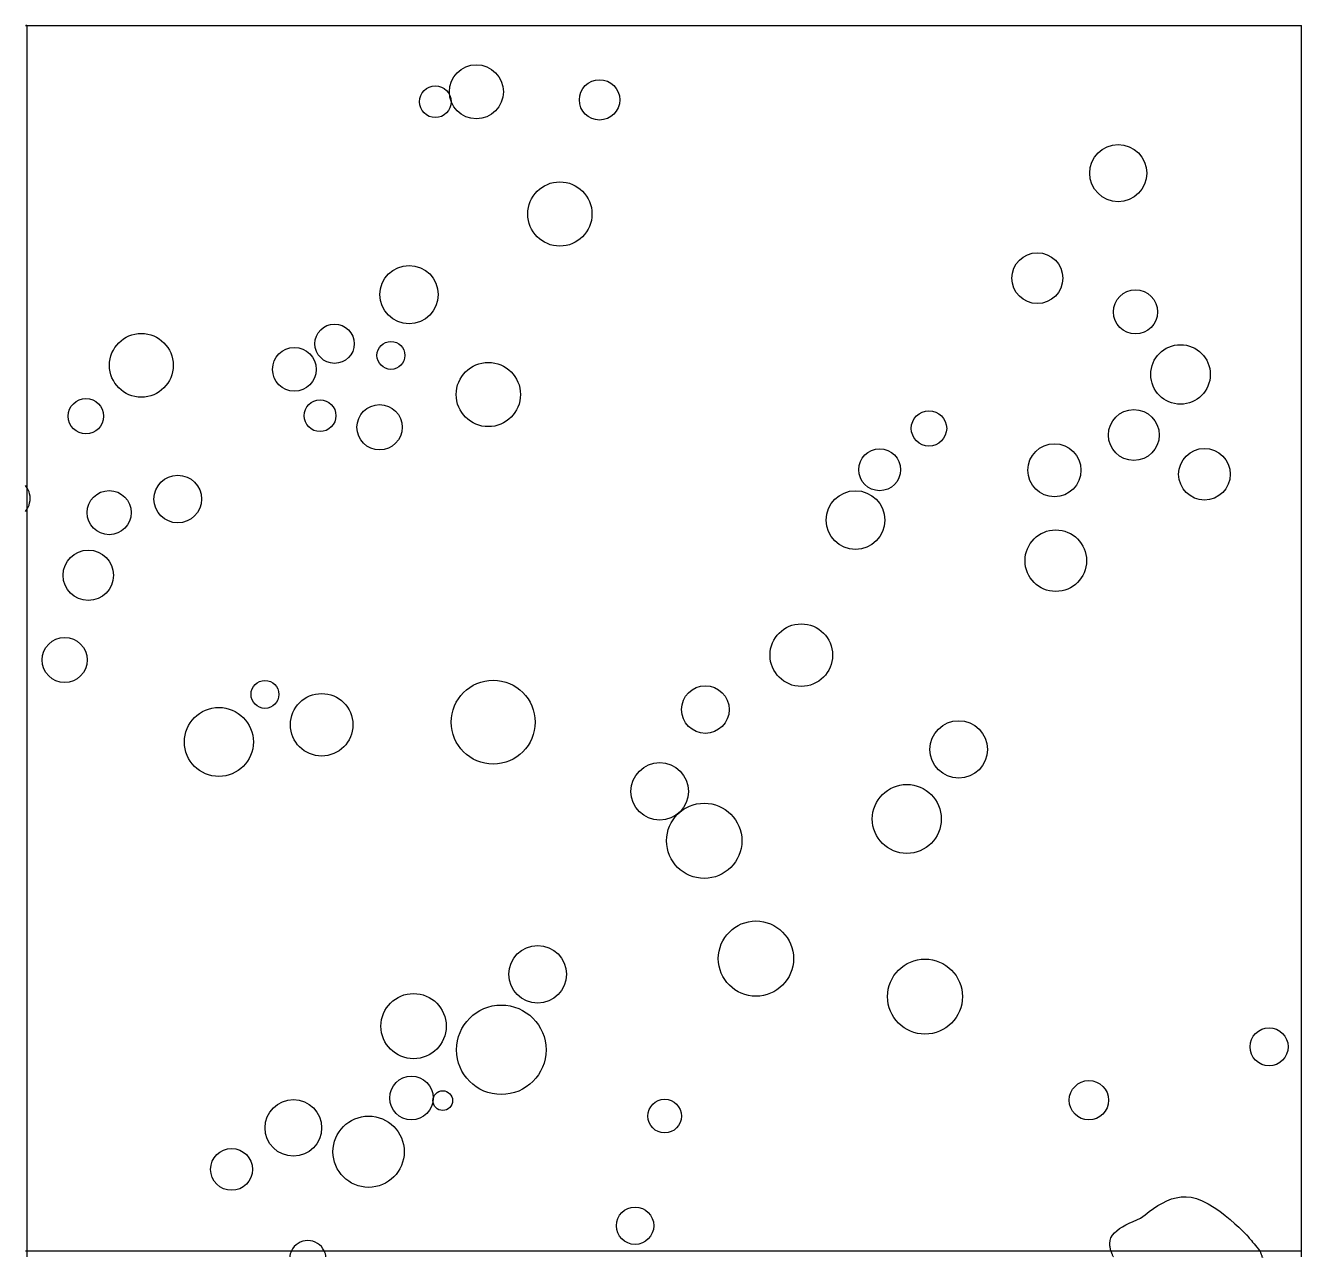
# Model space of a CAD drawing. Extents: x 8.03 to 9.06, y 5.53 to 6.52.
import ezdxf

# ---------------------------------------------------------------- set-up
doc = ezdxf.new("R2010")
doc.units = 0
doc.layers.add('LAYER1', color=7, linetype='CONTINUOUS')
doc.layers.add('LAYER12', color=5, linetype='CONTINUOUS')

msp = doc.modelspace()

# ---------------------------------------------------------------- linework, layer by layer
at = {"layer": 'LAYER1', "color": 7, "linetype": 'CONTINUOUS'}
for points in [[(8.927, 5.5662), (8.9305, 5.5688), (8.9339, 5.5714), (8.9374, 5.5739), (8.9409, 5.5762), (8.9445, 5.5783), (8.9481, 5.5801), (8.9518, 5.5816), (8.9556, 5.5826), (8.9595, 5.5833), (8.9635, 5.5834), (8.9676, 5.583), (8.9719, 5.5819), (8.9765, 5.5801), (8.9812, 5.5777), (8.9859, 5.5748), (8.9905, 5.5717), (8.9949, 5.5683), (8.9989, 5.565), (9.0027, 5.5617), (9.0059, 5.5588), (9.0086, 5.5562), (9.0106, 5.5542), (9.0119, 5.5529), (9.0124, 5.5525), (9.0124, 5.5525), (9.0124, 5.5525), (9.0124, 5.5525), (9.0124, 5.5525), (9.0124, 5.5525), (9.0124, 5.5525), (9.0123, 5.5525), (9.0123, 5.5525), (9.0123, 5.5525), (9.0124, 5.5525), (9.0124, 5.5525), (9.0124, 5.5525), (9.0126, 5.5522), (9.013, 5.5517), (9.0136, 5.551), (9.0142, 5.5502), (9.015, 5.5492), (9.0159, 5.5481), (9.0169, 5.5469), (9.018, 5.5456), (9.0191, 5.5442), (9.0203, 5.5428), (9.0215, 5.5413), (9.0227, 5.5398)], [(8.9032, 5.5398), (8.903, 5.5403), (8.9029, 5.5408), (8.9028, 5.5413), (8.9027, 5.5418), (8.9026, 5.5423), (8.9025, 5.5429), (8.9025, 5.5434), (8.9024, 5.5438), (8.9023, 5.5443), (8.9023, 5.5448), (8.9023, 5.5453), (8.9023, 5.5458), (8.9025, 5.5482), (8.9032, 5.5504), (8.9044, 5.5524), (8.9059, 5.5543), (8.9078, 5.5561), (8.91, 5.5578), (8.9124, 5.5593), (8.9151, 5.5608), (8.9179, 5.5622), (8.9209, 5.5636), (8.9239, 5.5649), (8.927, 5.5662)], [(8.9051, 5.535), (8.9049, 5.5355), (8.9047, 5.536), (8.9045, 5.5365), (8.9043, 5.537), (8.9041, 5.5374), (8.9039, 5.5379), (8.9038, 5.5383), (8.9036, 5.5387), (8.9035, 5.539), (8.9034, 5.5393), (8.9032, 5.5396), (8.9032, 5.5398), (8.9031, 5.5399), (8.9031, 5.54), (8.903, 5.5401), (8.903, 5.5402), (8.903, 5.5402), (8.903, 5.5402), (8.903, 5.5401), (8.903, 5.5401), (8.9031, 5.54), (8.9031, 5.54), (8.9031, 5.5399), (8.9032, 5.5398)], [(9.0227, 5.5398), (9.0229, 5.5393), (9.0231, 5.5388), (9.0233, 5.5383), (9.0235, 5.5378), (9.0237, 5.5374), (9.0238, 5.5369), (9.024, 5.5365), (9.0242, 5.5361), (9.0243, 5.5358), (9.0244, 5.5355), (9.0245, 5.5352), (9.0246, 5.535), (9.0247, 5.5349), (9.0247, 5.5348), (9.0247, 5.5347), (9.0248, 5.5346), (9.0248, 5.5346), (9.0248, 5.5346), (9.0247, 5.5347), (9.0247, 5.5347), (9.0247, 5.5348), (9.0247, 5.5348), (9.0246, 5.5349), (9.0246, 5.535)]]:
    msp.add_lwpolyline(points, dxfattribs=at)
for centre, radius in [((8.3938, 6.4703), 0.0217), ((8.3609, 6.4623), 0.0127), ((8.4927, 6.4638), 0.0162), ((8.909, 6.405), 0.0229), ((8.4608, 6.3722), 0.0258), ((8.8441, 6.3207), 0.0204), ((8.3398, 6.3075), 0.0234), ((8.9229, 6.2936), 0.0177), ((8.28, 6.2681), 0.0158), ((8.1249, 6.2507), 0.0256), ((8.3252, 6.2587), 0.0112), ((8.2477, 6.2475), 0.0175), ((8.959, 6.2434), 0.0239), ((8.4034, 6.2273), 0.0258), ((8.0804, 6.2099), 0.0142), ((8.2683, 6.2103), 0.0128), ((8.3161, 6.201), 0.0182), ((8.7571, 6.2001), 0.0142), ((8.9215, 6.1948), 0.0204), ((8.8578, 6.1665), 0.0213), ((8.7175, 6.1669), 0.0168), ((8.9782, 6.1633), 0.0207), ((8.1541, 6.1434), 0.0191), ((8.0991, 6.1325), 0.0177), ((8.6981, 6.1265), 0.0236), ((8.8589, 6.0939), 0.0247), ((8.0823, 6.0822), 0.0202), ((8.6546, 6.0181), 0.0251), ((8.0633, 6.0142), 0.0181), ((8.2241, 5.9866), 0.0112), ((8.4073, 5.9643), 0.0337), ((8.5776, 5.9744), 0.0191), ((8.2696, 5.9622), 0.0251), ((8.1871, 5.9484), 0.0277), ((8.781, 5.9424), 0.0231), ((8.541, 5.9087), 0.0231), ((8.7393, 5.8866), 0.0277), ((8.5767, 5.8691), 0.0302), ((8.6182, 5.7745), 0.0302), ((8.443, 5.7619), 0.0231), ((8.7539, 5.744), 0.0301), ((8.3434, 5.7203), 0.0262), ((8.4138, 5.7013), 0.0359), ((9.0301, 5.7037), 0.0153), ((8.3417, 5.6626), 0.0175), ((8.8855, 5.6608), 0.0158), ((8.3668, 5.6605), 0.0079), ((8.2469, 5.6386), 0.0227), ((8.5449, 5.6481), 0.0135), ((8.3073, 5.6195), 0.0286), ((8.1973, 5.6053), 0.0168), ((8.5212, 5.5601), 0.015)]:
    msp.add_circle(centre, radius, dxfattribs=at)
for centre, radius, start, end in [((8.0188, 6.1439), 0.0168, 31.8058, 38.3229), ((8.0188, 6.1439), 0.0168, 24.5316, 31.8048), ((8.0188, 6.1439), 0.0168, -24.5301, 24.5316), ((8.0188, 6.1439), 0.0168, -38.3205, -31.8054), ((8.0188, 6.1439), 0.0168, -31.8044, -24.5317), ((8.2585, 5.5336), 0.0146, 25.2287, 154.7697), ((8.2585, 5.5336), 0.0146, 154.7697, 174.3605), ((8.2585, 5.5336), 0.0146, 5.6384, 25.2255)]:
    msp.add_arc(centre, radius, start, end, dxfattribs=at)
at = {"layer": 'LAYER12', "color": 5, "linetype": 'CONTINUOUS'}
for points in [[(8.0319, 6.5235), (8.033, 6.5235)], [(8.0321, 6.5235), (8.033, 6.5235)], [(8.033, 6.5235), (8.0321, 6.5235)], [(8.033, 6.5235), (8.034, 6.5235)], [(8.033, 6.5235), (8.033, 6.5231)], [(8.033, 6.5231), (8.033, 5.54)], [(8.034, 6.5235), (9.0561, 6.5235)], [(9.0561, 5.5398), (9.0561, 6.5235)], [(8.033, 5.5398), (8.0319, 5.5398)], [(8.033, 5.54), (8.033, 5.5398)], [(8.034, 5.5398), (8.033, 5.5398)], [(8.033, 5.5398), (8.033, 5.535)], [(8.034, 5.5398), (8.034, 5.5398)], [(9.0561, 5.5398), (8.034, 5.5398)], [(9.0561, 5.535), (9.0561, 5.5398)]]:
    msp.add_lwpolyline(points, dxfattribs=at)

doc.saveas('drawing.dxf')
